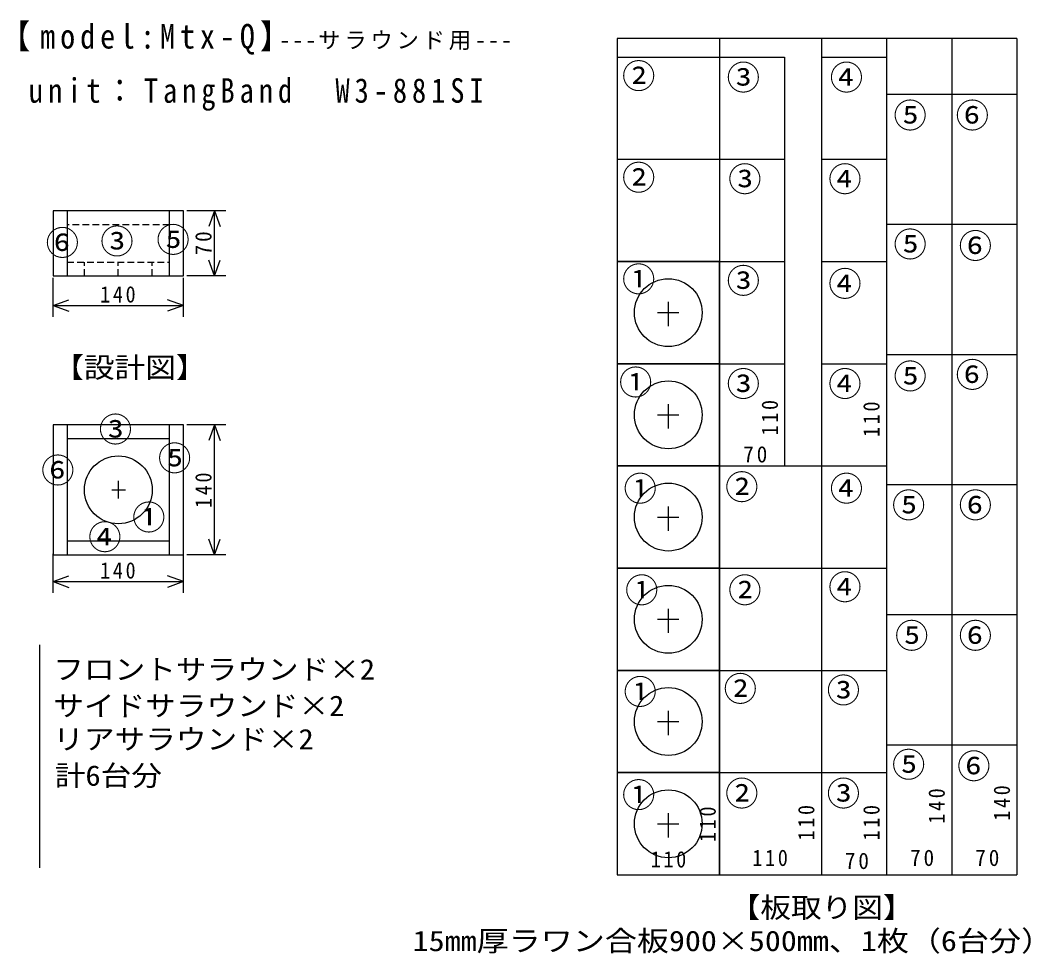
# Model space of a CAD drawing. Units: millimetres, scale not verified. Extents: x -943 to 145, y -448 to 556.
import ezdxf
from ezdxf.enums import TextEntityAlignment as Align

# ---------------------------------------------------------------- set-up
doc = ezdxf.new("R2010")
doc.units = ezdxf.units.MM
doc.header["$LTSCALE"] = 6
doc.linetypes.add('DASHED1', pattern=[1.8, 1.2, -0.6])
doc.layers.add('0-0', color=7, linetype='Continuous')
doc.styles.add('ＭＳ ゴシック', font='')
doc.styles.get('ＭＳ ゴシック').set_extended_font_data('MS Gothic')

msp = doc.modelspace()

# ---------------------------------------------------------------- linework, layer by layer
at = {"layer": '0-0'}
for p, q in [((-300.596, 536.503), (-300.596, -363.497)), ((129.404, 536.503), (-300.596, 536.503)), ((-190.596, 536.503), (-190.596, -363.497)), ((-80.596, 536.503), (-80.596, -363.497)), ((-10.596, 536.503), (-10.596, -363.497)), ((59.404, 536.503), (59.404, -363.497)), ((129.404, 536.503), (129.404, -363.497)), ((-300.596, 516.503), (-190.596, 516.503)), ((-300.596, 516.503), (-120.596, 516.503)), ((-120.596, 516.503), (-120.596, 76.503)), ((-80.596, 516.503), (-10.596, 516.503)), ((-10.596, 476.503), (129.404, 476.503)), ((-300.596, 406.503), (-190.596, 406.503)), ((-300.596, 406.503), (-120.596, 406.503)), ((-80.596, 406.503), (-10.596, 406.503)), ((-892.461, 350.907), (-892.461, 280.907)), ((-782.461, 280.907), (-782.461, 350.907)), ((-10.596, 336.503), (129.404, 336.503)), ((-300.596, 296.503), (-190.596, 296.503)), ((-300.596, 296.503), (-120.596, 296.503)), ((-80.596, 296.503), (-10.596, 296.503)), ((-245.596, 252.927), (-245.596, 226.813)), ((-257.021, 241.503), (-234.171, 241.503)), ((-10.596, 196.503), (129.404, 196.503)), ((-300.596, 186.503), (-190.596, 186.503)), ((-300.596, 186.503), (-120.596, 186.503)), ((-80.596, 186.503), (-10.596, 186.503)), ((-245.596, 142.927), (-245.596, 116.813)), ((-257.021, 131.503), (-234.171, 131.503)), ((-892.461, 120.777), (-892.461, -19.223)), ((-782.461, -19.223), (-782.461, 120.777)), ((-782.461, 105.777), (-892.461, 105.777)), ((-300.596, 76.503), (-80.596, 76.503)), ((-80.596, 76.503), (-10.596, 76.503)), ((-837.461, 60.672), (-837.461, 41.378)), ((-10.596, 56.503), (129.404, 56.503)), ((-844.569, 50.777), (-829.728, 50.777)), ((-245.596, 32.927), (-245.596, 6.813)), ((-257.021, 21.503), (-234.171, 21.503)), ((-892.461, -4.223), (-782.461, -4.223)), ((-300.596, -33.497), (-80.596, -33.497)), ((-80.596, -33.497), (-10.596, -33.497)), ((-245.596, -77.073), (-245.596, -103.187)), ((-10.596, -83.497), (129.404, -83.497)), ((-257.021, -88.497), (-234.171, -88.497)), ((-922.15, -115.881), (-922.15, -355.803)), ((-300.596, -143.497), (-80.596, -143.497)), ((-80.596, -143.497), (-10.596, -143.497)), ((-245.596, -187.073), (-245.596, -213.187)), ((-257.021, -198.497), (-234.171, -198.497)), ((-10.596, -223.497), (129.404, -223.497)), ((-300.596, -253.497), (-80.596, -253.497)), ((-80.596, -253.497), (-10.596, -253.497)), ((-245.596, -297.073), (-245.596, -323.187)), ((-257.021, -308.497), (-234.171, -308.497)), ((-300.596, -363.497), (129.404, -363.497))]:
    msp.add_line(p, q, dxfattribs=at)
at = {"layer": '0-0', "color": 4}
for p, q in [((-721.834, 350.907), (-763.834, 350.907)), ((-733.834, 350.907), (-739.991, 333.992)), ((-733.834, 280.907), (-733.834, 350.907)), ((-733.834, 350.907), (-727.678, 333.992)), ((-733.834, 280.907), (-739.991, 297.821)), ((-733.834, 280.907), (-727.678, 297.821)), ((-907.461, 237.093), (-907.461, 279.093)), ((-767.461, 237.093), (-767.461, 279.093)), ((-721.834, 280.907), (-763.834, 280.907)), ((-907.461, 249.093), (-890.547, 255.25)), ((-767.461, 249.093), (-784.376, 255.25)), ((-907.461, 249.093), (-767.461, 249.093)), ((-907.461, 249.093), (-890.547, 242.937)), ((-767.461, 249.093), (-784.376, 242.937)), ((-721.834, 120.777), (-763.834, 120.777)), ((-733.834, 120.777), (-739.991, 103.863)), ((-733.834, -19.223), (-733.834, 120.777)), ((-733.834, 120.777), (-727.678, 103.863)), ((-733.834, -19.223), (-739.991, -2.308)), ((-733.834, -19.223), (-727.678, -2.308)), ((-907.461, -59.953), (-907.461, -17.953)), ((-767.461, -59.953), (-767.461, -17.953)), ((-721.834, -19.223), (-763.834, -19.223)), ((-907.461, -47.953), (-890.547, -41.797)), ((-767.461, -47.953), (-784.376, -41.797)), ((-907.461, -47.953), (-767.461, -47.953)), ((-907.461, -47.953), (-890.547, -54.11)), ((-767.461, -47.953), (-784.376, -54.11))]:
    msp.add_line(p, q, dxfattribs=at)
at = {"layer": '0-0', "linetype": 'DASHED1'}
for p, q in [((-782.461, 335.907), (-892.461, 335.907)), ((-892.461, 295.907), (-782.461, 295.907)), ((-873.961, 280.907), (-873.961, 295.907)), ((-837.461, 280.907), (-837.461, 295.907)), ((-800.961, 280.907), (-800.961, 295.907))]:
    msp.add_line(p, q, dxfattribs=at)
at = {"layer": '0-0'}
for points in [[(-907.461, 280.907), (-767.461, 280.907), (-767.461, 350.907), (-907.461, 350.907)], [(-300.596, 186.503), (-190.596, 186.503), (-190.596, 296.503), (-300.596, 296.503)], [(-300.596, 76.503), (-190.596, 76.503), (-190.596, 186.503), (-300.596, 186.503)], [(-907.461, -19.223), (-767.461, -19.223), (-767.461, 120.777), (-907.461, 120.777)], [(-300.596, -33.497), (-190.596, -33.497), (-190.596, 76.503), (-300.596, 76.503)], [(-300.596, -143.497), (-190.596, -143.497), (-190.596, -33.497), (-300.596, -33.497)], [(-300.596, -253.497), (-190.596, -253.497), (-190.596, -143.497), (-300.596, -143.497)], [(-300.596, -363.497), (-190.596, -363.497), (-190.596, -253.497), (-300.596, -253.497)]]:
    msp.add_lwpolyline(points, close=True, dxfattribs=at)
for centre in [(-245.596, 241.503), (-245.596, 131.503), (-837.461, 50.777), (-245.596, 21.503), (-245.596, -88.497), (-245.596, -198.497), (-245.596, -308.497)]:
    msp.add_circle(centre, 36.5, dxfattribs=at)

# ---------------------------------------------------------------- texts
at = {"layer": '0-0', "color": 5, "style": 'ＭＳ ゴシック'}
for s, p in [('②', (-295.415, 474.948)), ('③', (-182.798, 473.316)), ('④', (-71.813, 473.316)), ('⑤', (-3.264, 432.513)), ('⑥', (63.653, 432.513)), ('②', (-295.415, 365.596)), ('③', (-181.166, 363.964)), ('④', (-73.446, 363.964)), ('⑥', (-915.622, 295.415)), ('③', (-856.865, 297.047)), ('⑤', (-796.477, 298.679)), ('⑤', (-3.264, 293.782)), ('⑥', (66.917, 292.15)), ('①', (-295.415, 256.244)), ('③', (-182.798, 254.611)), ('④', (-73.446, 251.347)), ('⑤', (-3.264, 151.788)), ('⑥', (63.653, 153.42)), ('①', (-298.679, 145.259)), ('③', (-182.798, 143.627)), ('④', (-73.446, 143.627)), ('③', (-858.497, 94.663)), ('⑤', (-794.845, 63.653)), ('⑥', (-920.518, 50.596)), ('①', (-293.782, 31.01)), ('②', (-184.43, 32.642)), ('④', (-71.813, 31.01)), ('⑤', (-4.896, 13.057)), ('⑥', (66.917, 13.057)), ('①', (-822.591, 0)), ('④', (-869.922, -21.218)), ('①', (-292.15, -78.342)), ('②', (-181.166, -78.342)), ('④', (-73.446, -75.078)), ('⑤', (-1.632, -127.306)), ('⑥', (66.917, -127.306)), ('①', (-293.782, -187.694)), ('②', (-186.062, -184.43)), ('③', (-75.078, -186.062)), ('⑤', (-4.896, -266.036)), ('⑥', (65.285, -267.668)), ('①', (-295.415, -298.679)), ('②', (-184.43, -297.047)), ('③', (-75.078, -297.047))]:
    msp.add_text(s, height=26.39, dxfattribs=at).set_placement(p, align=Align.BOTTOM_LEFT)
at = {"layer": '0-0', "style": 'ＭＳ ゴシック'}
for s, width, p in [('【設計図】', 1.1, (-907.461, 164.845)), ('フロントサラウンド×2', 1.1, (-907.461, -159.948)), ('サイドサラウンド×2', 1.1, (-907.461, -199.119)), ('リアサラウンド×2', 1.1, (-907.461, -235.026)), ('計6台分', 1.1, (-905.829, -274.197)), ('【板取り図】', 1.1, (-179.534, -416.192)), ('15mm厚ラワン合板900×500mm、1枚（6台分）', 1.15, (-520.648, -452.098))]:
    msp.add_text(s, height=21.99, dxfattribs=dict(at, width=width)).set_placement(p, align=Align.BOTTOM_LEFT)
at = {"layer": '0-0', "color": 5, "attachment_point": 7, "style": 'ＭＳ ゴシック'}
for s, insert, char_height in [('\\T1.33;\\W0.9;【model:Mtx-Q】', (-964.585, 519.016), 26.39), ('\\T1.17;---サラウンド用---', (-664.275, 523.912), 17.6), ('\\T1.35;\\W0.85;unit：TangBand\u3000W3-881SI', (-933.575, 458.627), 26.39)]:
    msp.add_mtext(s, dxfattribs=dict(at, insert=insert, char_height=char_height))
at = {"layer": '0-0', "char_height": 17.6, "attachment_point": 7, "rotation": 90, "style": 'ＭＳ ゴシック'}
for s, insert in [('\\T1.27;\\W0.95;70', (-736.834, 303.157)), ('\\T1.27;\\W0.9;110', (-127.306, 109.352)), ('\\T1.27;\\W0.9;110', (-17.953, 107.72)), ('\\T1.27;\\W0.9;140', (-736.834, 31.277)), ('\\T1.27;\\W0.9;140', (52.228, -308.472)), ('\\T1.27;\\W0.9;140', (122.409, -305.207)), ('\\T1.27;\\W0.9;110', (-194.223, -328.057)), ('\\T1.27;\\W0.9;110', (-88.135, -326.425)), ('\\T1.27;\\W0.9;110', (-17.953, -326.425))]:
    msp.add_mtext(s, dxfattribs=dict(at, insert=insert))
at = {"layer": '0-0', "char_height": 17.6, "attachment_point": 7, "style": 'ＭＳ ゴシック'}
for s, insert in [('\\T1.27;\\W0.9;140', (-856.961, 252.093)), ('\\T1.27;\\W0.95;70', (-164.845, 79.974)), ('\\T1.27;\\W0.9;140', (-856.961, -44.953)), ('\\T1.27;\\W0.9;110', (-155.052, -354.171)), ('\\T1.27;\\W0.95;70', (14.689, -354.171)), ('\\T1.27;\\W0.95;70', (84.87, -354.171)), ('\\T1.27;\\W0.9;110', (-264.404, -355.803)), ('\\T1.27;\\W0.95;70', (-55.492, -357.435))]:
    msp.add_mtext(s, dxfattribs=dict(at, insert=insert))

doc.saveas('drawing.dxf')
